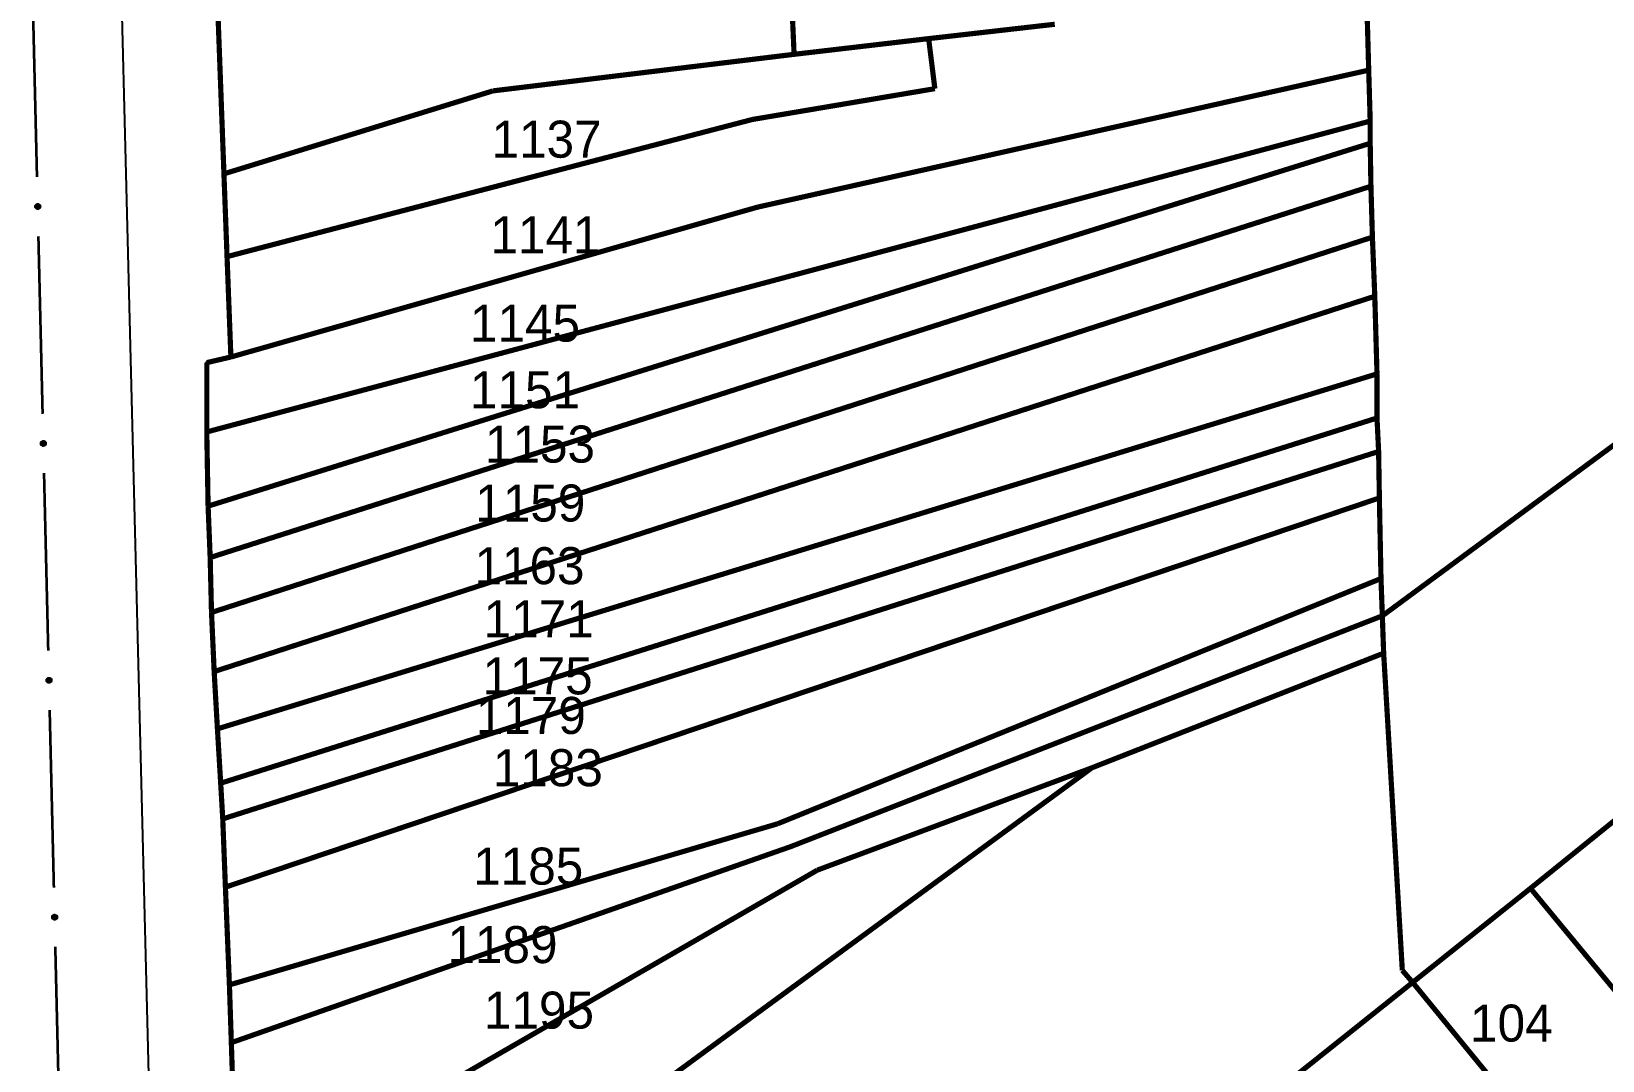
# Model space of a CAD drawing. Extents: x 202481 to 204056, y 4838981 to 4840330.
# Drawn here: x 203304.8 to 203411, y 4839314.1 to 4839383.6 of the extents above; entities that cross this region are included whole.
import ezdxf
from ezdxf.enums import TextEntityAlignment as Align

# ---------------------------------------------------------------- set-up
doc = ezdxf.new("R2010")
doc.units = 0
doc.header["$LTSCALE"] = 1.5
doc.header["$MEASUREMENT"] = 0
for name, color, linetype in [('CD_MALHA_LOTES', 7, 'CONTINUOUS'), ('RU-QUADRA', 210, 'CONTINUOUS'), ('SV-EIXO-RUA-PAV', 20, 'CONTINUOUS'), ('SV-RUA-PAVIM', 7, 'CONTINUOUS'), ('Th_NmrPort', 1, 'CONTINUOUS')]:
    doc.layers.add(name, color=color, linetype=linetype)

msp = doc.modelspace()

# ---------------------------------------------------------------- linework, layer by layer
at = {"layer": 'CD_MALHA_LOTES', "linetype": 'Continuous', "const_width": 0.35, "flags": 128}
for points in [[(203396.11, 4839344.12), (203474.37, 4839401.84), (203477.62, 4839402.09)], [(203317.85, 4839373.97), (203316.99, 4839396.98)], [(203356.37, 4839382.04), (203356.09, 4839388.38)], [(203395.19, 4839380.97), (203395.03, 4839386.68)], [(203373.98, 4839384.07), (203365.46, 4839383.1)], [(203365.46, 4839383.1), (203356.37, 4839382.04)], [(203365.88, 4839379.72), (203365.46, 4839383.1)], [(203336.02, 4839379.57), (203356.37, 4839382.04)], [(203395.19, 4839380.97), (203353.9, 4839371.72)], [(203395.29, 4839377.53), (203395.19, 4839380.97)], [(203317.85, 4839373.97), (203336.02, 4839379.57)], [(203353.55, 4839377.64), (203365.88, 4839379.72)], [(203316.69, 4839356.54), (203395.29, 4839377.53)], [(203318.06, 4839368.38), (203353.55, 4839377.64)], [(203395.29, 4839376.03), (203395.29, 4839377.53)], [(203316.78, 4839351.53), (203395.29, 4839376.03)], [(203395.34, 4839373.13), (203395.29, 4839376.03)], [(203318.06, 4839368.38), (203317.85, 4839373.97)], [(203316.92, 4839348.06), (203395.34, 4839373.13)], [(203395.44, 4839369.69), (203395.34, 4839373.13)], [(203353.9, 4839371.72), (203318.32, 4839361.6)], [(203317.01, 4839344.35), (203395.44, 4839369.69)], [(203395.6, 4839365.7), (203395.44, 4839369.69)], [(203318.32, 4839361.6), (203318.06, 4839368.38)], [(203317.19, 4839340.36), (203395.6, 4839365.7)], [(203395.75, 4839360.46), (203395.6, 4839365.7)], [(203316.69, 4839361.22), (203318.32, 4839361.6)], [(203316.69, 4839356.54), (203316.69, 4839361.22)], [(203317.41, 4839336.49), (203395.75, 4839360.46)], [(203395.75, 4839357.48), (203395.75, 4839360.46)], [(203317.63, 4839332.82), (203395.75, 4839357.48)], [(203395.86, 4839355.22), (203395.75, 4839357.48)], [(203316.78, 4839351.53), (203316.69, 4839356.54)], [(203317.77, 4839330.41), (203395.86, 4839355.22)], [(203395.91, 4839352.08), (203395.86, 4839355.22)], [(203316.92, 4839348.06), (203316.78, 4839351.53)], [(203317.95, 4839325.8), (203395.91, 4839352.08)], [(203396.02, 4839346.64), (203395.91, 4839352.08)], [(203317.01, 4839344.35), (203316.92, 4839348.06)], [(203355.26, 4839330.08), (203396.02, 4839346.64)], [(203396.11, 4839344.12), (203396.02, 4839346.64)], [(203317.19, 4839340.36), (203317.01, 4839344.35)], [(203356.15, 4839328.54), (203396.11, 4839344.12)], [(203396.2, 4839341.6), (203396.11, 4839344.12)], [(203376.49, 4839333.86), (203396.2, 4839341.6)], [(203397.46, 4839320.18), (203396.2, 4839341.6)], [(203317.41, 4839336.49), (203317.19, 4839340.36)], [(203317.63, 4839332.82), (203317.41, 4839336.49)], [(203339.67, 4839306.88), (203376.49, 4839333.86)], [(203357.94, 4839326.95), (203376.49, 4839333.86)], [(203317.77, 4839330.41), (203317.63, 4839332.82)], [(203406.12, 4839325.72), (203413.43, 4839331.62)], [(203317.95, 4839325.8), (203317.77, 4839330.41)], [(203318.22, 4839319.2), (203355.26, 4839330.08)], [(203318.35, 4839315.3), (203356.15, 4839328.54)], [(203318.71, 4839304.32), (203357.94, 4839326.95)], [(203318.22, 4839319.2), (203317.95, 4839325.8)], [(203398.16, 4839319.37), (203406.12, 4839325.72)], [(203421.54, 4839307.06), (203406.12, 4839325.72)], [(203388.83, 4839311.93), (203398.16, 4839319.37)], [(203398.16, 4839319.37), (203397.46, 4839320.18)], [(203403.47, 4839312.88), (203398.16, 4839319.37)], [(203318.35, 4839315.3), (203318.22, 4839319.2)], [(203318.71, 4839304.32), (203318.35, 4839315.3)]]:
    msp.add_lwpolyline(points, dxfattribs=at)
at = {"layer": 'RU-QUADRA', "linetype": 'Continuous', "const_width": 0.18, "flags": 128}
msp.add_lwpolyline([(203316.99, 4839396.98), (203317.85, 4839373.97), (203318.06, 4839368.38), (203318.32, 4839361.6), (203316.69, 4839361.22), (203316.69, 4839356.54), (203316.78, 4839351.53), (203316.92, 4839348.06), (203317.01, 4839344.35), (203317.19, 4839340.36), (203317.41, 4839336.49), (203317.63, 4839332.82), (203317.77, 4839330.41), (203317.95, 4839325.8), (203318.22, 4839319.2), (203318.35, 4839315.3), (203318.71, 4839304.32)], dxfattribs=at)
at = {"layer": 'SV-EIXO-RUA-PAV', "const_width": 0.18}
for points in [[(203304.933996, 4839385.753853), (203305.219433, 4839373.757248)], [(203305.314579, 4839369.75838), (203305.600015, 4839357.761775)], [(203305.695161, 4839353.762907), (203305.980598, 4839341.766302)], [(203306.075743, 4839337.767434), (203306.36118, 4839325.770829)], [(203306.456326, 4839321.771961), (203306.741763, 4839309.775356)]]:
    msp.add_lwpolyline(points, dxfattribs=at)
at = {"layer": 'SV-EIXO-RUA-PAV'}
for points in [[(203305.373638, 4839371.904072), (203305.409508, 4839371.870826), (203305.433539, 4839371.834918), (203305.444962, 4839371.799199), (203305.446826, 4839371.765004), (203305.444793, 4839371.729806), (203305.434913, 4839371.694771), (203305.415335, 4839371.658315), (203305.382237, 4839371.622097), (203305.343834, 4839371.599897), (203305.309416, 4839371.586825), (203305.273871, 4839371.582828), (203305.23971, 4839371.585377), (203305.203657, 4839371.596842), (203305.166906, 4839371.617044), (203305.131294, 4839371.651206), (203305.107976, 4839371.686572), (203305.097834, 4839371.72141), (203305.094043, 4839371.75717), (203305.096549, 4839371.79308), (203305.106445, 4839371.827415), (203305.126852, 4839371.864381), (203305.161036, 4839371.899084), (203305.196043, 4839371.922743), (203305.23073, 4839371.933371), (203305.26602, 4839371.936312), (203305.301349, 4839371.934702), (203305.33698, 4839371.926237), (203305.373638, 4839371.904072)], [(203305.75422, 4839355.908599), (203305.790091, 4839355.875353), (203305.814122, 4839355.839445), (203305.825545, 4839355.803726), (203305.827409, 4839355.769531), (203305.825375, 4839355.734333), (203305.815496, 4839355.699298), (203305.795917, 4839355.662842), (203305.76282, 4839355.626624), (203305.724417, 4839355.604424), (203305.689998, 4839355.591352), (203305.654453, 4839355.587355), (203305.620293, 4839355.589904), (203305.58424, 4839355.601369), (203305.547489, 4839355.621571), (203305.511876, 4839355.655733), (203305.488558, 4839355.691099), (203305.478417, 4839355.725937), (203305.474625, 4839355.761697), (203305.477132, 4839355.797607), (203305.487028, 4839355.831942), (203305.507434, 4839355.868908), (203305.541618, 4839355.903611), (203305.576626, 4839355.92727), (203305.611313, 4839355.937898), (203305.646603, 4839355.940839), (203305.681931, 4839355.939229), (203305.717562, 4839355.930764), (203305.75422, 4839355.908599)], [(203306.134802, 4839339.913126), (203306.170673, 4839339.87988), (203306.194704, 4839339.843972), (203306.206127, 4839339.808253), (203306.207991, 4839339.774058), (203306.205958, 4839339.73886), (203306.196078, 4839339.703825), (203306.1765, 4839339.667369), (203306.143402, 4839339.631151), (203306.104999, 4839339.608951), (203306.07058, 4839339.595879), (203306.035035, 4839339.591882), (203306.000875, 4839339.594431), (203305.964822, 4839339.605896), (203305.928071, 4839339.626098), (203305.892459, 4839339.66026), (203305.869141, 4839339.695626), (203305.858999, 4839339.730464), (203305.855208, 4839339.766224), (203305.857714, 4839339.802134), (203305.86761, 4839339.836469), (203305.888017, 4839339.873435), (203305.922201, 4839339.908138), (203305.957208, 4839339.931797), (203305.991895, 4839339.942425), (203306.027185, 4839339.945366), (203306.062513, 4839339.943756), (203306.098145, 4839339.935291), (203306.134802, 4839339.913126)], [(203306.515385, 4839323.917653), (203306.551256, 4839323.884407), (203306.575287, 4839323.848499), (203306.58671, 4839323.81278), (203306.588573, 4839323.778585), (203306.58654, 4839323.743387), (203306.576661, 4839323.708352), (203306.557082, 4839323.671896), (203306.523984, 4839323.635678), (203306.485582, 4839323.613478), (203306.451163, 4839323.600406), (203306.415618, 4839323.596409), (203306.381458, 4839323.598958), (203306.345405, 4839323.610423), (203306.308654, 4839323.630625), (203306.273041, 4839323.664787), (203306.249723, 4839323.700153), (203306.239582, 4839323.734991), (203306.23579, 4839323.770751), (203306.238297, 4839323.806661), (203306.248193, 4839323.840996), (203306.268599, 4839323.877962), (203306.302783, 4839323.912665), (203306.33779, 4839323.936324), (203306.372477, 4839323.946952), (203306.407767, 4839323.949893), (203306.443096, 4839323.948283), (203306.478727, 4839323.939818), (203306.515385, 4839323.917653)]]:
    msp.add_lwpolyline(points, close=True, dxfattribs=at)
for points in [[(203305.096549, 4839371.79308), (203305.107976, 4839371.686572)], [(203305.102236, 4839371.805924), (203305.118993, 4839371.675292)], [(203305.106445, 4839371.827415), (203305.131294, 4839371.651206)], [(203305.119158, 4839371.840449), (203305.148451, 4839371.64187)], [(203305.126852, 4839371.864381), (203305.166906, 4839371.617044)], [(203305.145565, 4839371.87793), (203305.184698, 4839371.609974)], [(203305.161036, 4839371.899084), (203305.203657, 4839371.596842)], [(203305.17759, 4839371.90872), (203305.220522, 4839371.595813)], [(203305.196043, 4839371.922743), (203305.23971, 4839371.585377)], [(203305.2127, 4839371.92457), (203305.256217, 4839371.587108)], [(203305.23073, 4839371.933371), (203305.273871, 4839371.582828)], [(203305.248006, 4839371.932234), (203305.288989, 4839371.586522)], [(203305.26602, 4839371.936312), (203305.309416, 4839371.586825)], [(203305.28487, 4839371.931746), (203305.328289, 4839371.598377)], [(203305.301349, 4839371.934702), (203305.343834, 4839371.599897)], [(203305.319135, 4839371.925737), (203305.363367, 4839371.61559)], [(203305.33698, 4839371.926237), (203305.382237, 4839371.622097)], [(203305.353531, 4839371.914271), (203305.396822, 4839371.643684)], [(203305.373638, 4839371.904072), (203305.415335, 4839371.658315)], [(203305.392441, 4839371.885169), (203305.424527, 4839371.683926)], [(203305.409508, 4839371.870826), (203305.434913, 4839371.694771)], [(203305.423296, 4839371.850416), (203305.438656, 4839371.721115)], [(203305.433539, 4839371.834918), (203305.444793, 4839371.729806)], [(203305.477132, 4839355.797607), (203305.488558, 4839355.691099)], [(203305.482818, 4839355.810451), (203305.499576, 4839355.679819)], [(203305.487028, 4839355.831942), (203305.511876, 4839355.655733)], [(203305.499741, 4839355.844976), (203305.529034, 4839355.646397)], [(203305.507434, 4839355.868908), (203305.547489, 4839355.621571)], [(203305.526147, 4839355.882457), (203305.56528, 4839355.614501)], [(203305.541618, 4839355.903611), (203305.58424, 4839355.601369)], [(203305.558172, 4839355.913247), (203305.601105, 4839355.60034)], [(203305.576626, 4839355.92727), (203305.620293, 4839355.589904)], [(203305.593283, 4839355.929097), (203305.6368, 4839355.591635)], [(203305.611313, 4839355.937898), (203305.654453, 4839355.587355)], [(203305.628588, 4839355.936761), (203305.669571, 4839355.591049)], [(203305.646603, 4839355.940839), (203305.689998, 4839355.591352)], [(203305.665452, 4839355.936273), (203305.708872, 4839355.602904)], [(203305.681931, 4839355.939229), (203305.724417, 4839355.604424)], [(203305.699718, 4839355.930264), (203305.74395, 4839355.620117)], [(203305.717562, 4839355.930764), (203305.76282, 4839355.626624)], [(203305.734113, 4839355.918798), (203305.777404, 4839355.648211)], [(203305.75422, 4839355.908599), (203305.795917, 4839355.662842)], [(203305.773023, 4839355.889696), (203305.80511, 4839355.688453)], [(203305.790091, 4839355.875353), (203305.815496, 4839355.699298)], [(203305.803878, 4839355.854943), (203305.819239, 4839355.725642)], [(203305.814122, 4839355.839445), (203305.825375, 4839355.734333)], [(203305.857714, 4839339.802134), (203305.869141, 4839339.695626)], [(203305.863401, 4839339.814978), (203305.880158, 4839339.684345)], [(203305.86761, 4839339.836469), (203305.892459, 4839339.66026)], [(203305.880323, 4839339.849503), (203305.909616, 4839339.650924)], [(203305.888017, 4839339.873435), (203305.928071, 4839339.626098)], [(203305.906729, 4839339.886984), (203305.945863, 4839339.619028)], [(203305.922201, 4839339.908138), (203305.964822, 4839339.605896)], [(203305.938755, 4839339.917774), (203305.981687, 4839339.604867)], [(203305.957208, 4839339.931797), (203306.000875, 4839339.594431)], [(203305.973865, 4839339.933624), (203306.017382, 4839339.596162)], [(203305.991895, 4839339.942425), (203306.035035, 4839339.591882)], [(203306.00917, 4839339.941288), (203306.050154, 4839339.595576)], [(203306.027185, 4839339.945366), (203306.07058, 4839339.595879)], [(203306.046035, 4839339.9408), (203306.089454, 4839339.607431)], [(203306.062513, 4839339.943756), (203306.104999, 4839339.608951)], [(203306.0803, 4839339.934791), (203306.124532, 4839339.624644)], [(203306.098145, 4839339.935291), (203306.143402, 4839339.631151)], [(203306.114696, 4839339.923325), (203306.157986, 4839339.652738)], [(203306.134802, 4839339.913126), (203306.1765, 4839339.667369)], [(203306.153606, 4839339.894223), (203306.185692, 4839339.69298)], [(203306.170673, 4839339.87988), (203306.196078, 4839339.703825)], [(203306.184461, 4839339.85947), (203306.199821, 4839339.730169)], [(203306.194704, 4839339.843972), (203306.205958, 4839339.73886)], [(203306.238297, 4839323.806661), (203306.249723, 4839323.700153)], [(203306.243983, 4839323.819505), (203306.26074, 4839323.688872)], [(203306.248193, 4839323.840996), (203306.273041, 4839323.664787)], [(203306.260905, 4839323.85403), (203306.290199, 4839323.655451)], [(203306.268599, 4839323.877962), (203306.308654, 4839323.630625)], [(203306.287312, 4839323.891511), (203306.326445, 4839323.623555)], [(203306.302783, 4839323.912665), (203306.345405, 4839323.610423)], [(203306.319337, 4839323.922301), (203306.36227, 4839323.609394)], [(203306.33779, 4839323.936324), (203306.381458, 4839323.598958)], [(203306.354448, 4839323.938151), (203306.397964, 4839323.600689)], [(203306.372477, 4839323.946952), (203306.415618, 4839323.596409)], [(203306.389753, 4839323.945815), (203306.430736, 4839323.600103)], [(203306.407767, 4839323.949893), (203306.451163, 4839323.600406)], [(203306.426617, 4839323.945327), (203306.470037, 4839323.611958)], [(203306.443096, 4839323.948283), (203306.485582, 4839323.613478)], [(203306.460883, 4839323.939318), (203306.505115, 4839323.629171)], [(203306.478727, 4839323.939818), (203306.523984, 4839323.635678)], [(203306.495278, 4839323.927852), (203306.538569, 4839323.657265)], [(203306.515385, 4839323.917653), (203306.557082, 4839323.671896)], [(203306.534188, 4839323.89875), (203306.566274, 4839323.697507)], [(203306.551256, 4839323.884407), (203306.576661, 4839323.708352)], [(203306.565043, 4839323.863997), (203306.580404, 4839323.734696)], [(203306.575287, 4839323.848499), (203306.58654, 4839323.743387)]]:
    msp.add_lwpolyline(points, dxfattribs=at)
at = {"layer": 'SV-RUA-PAVIM', "linetype": 'Continuous'}
msp.add_polyline3d([(203313.97, 4839268.16, 13.36), (203312.87, 4839309.58, 13.14), (203311.25, 4839373.96, 13.1), (203309.21, 4839454.21, 12.87), (203307.42, 4839522.99, 12.82), (203307.92, 4839525.15, 12.85), (203309.04, 4839526.28, 12.84), (203310.84, 4839526.69, 12.85), (203366.15, 4839529.79, 12.83), (203367.83, 4839529.39, 12.79), (203368.7, 4839528.58, 12.79), (203370.19, 4839483.04, 13.14), (203372.05, 4839429.03, 13.54), (203373.83, 4839386.8, 13.56), (203379.02, 4839387.28, 13.56), (203376.79, 4839430.82, 13.46), (203373.28, 4839528.82, 12.89), (203373.73, 4839530.02, 12.89), (203374.27, 4839530.43, 12.88), (203439.07, 4839534.33, 13.33), (203477.62, 4839536.54, 13.33)], dxfattribs=at)

# ---------------------------------------------------------------- texts
at = {"layer": 'Th_NmrPort', "color": 1}
for s, p in [('1137', (203335.929423, 4839376.31025)), ('1141', (203335.851958, 4839369.859651)), ('1145', (203334.471958, 4839363.889651)), ('1151', (203334.471958, 4839359.389651)), ('1153', (203335.481958, 4839355.719651)), ('1159', (203334.829423, 4839351.74025)), ('1163', (203334.771731, 4839347.507573)), ('1171', (203335.391958, 4839343.919651)), ('1175', (203335.321731, 4839340.067573)), ('1179', (203334.861731, 4839337.397573)), ('1183', (203336.011731, 4839333.867573)), ('1185', (203334.689423, 4839327.22025)), ('1189', (203332.951958, 4839321.919651)), ('1195', (203335.415475, 4839317.495691)), ('104', (203402.036706, 4839316.62115))]:
    msp.add_text(s, height=2.5, dxfattribs=at).set_placement(p, align=Align.MIDDLE_LEFT)

doc.saveas('drawing.dxf')
